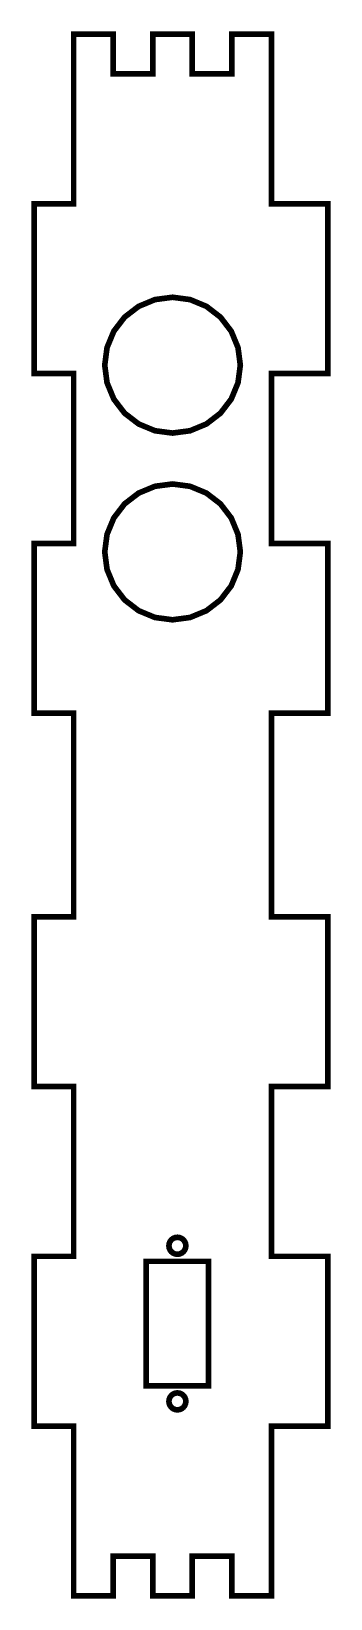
# Model space of a CAD drawing. Extents: x 0.4 to 2.5, y 0.4 to 11.3.
import ezdxf

# ---------------------------------------------------------------- set-up
doc = ezdxf.new("R2010")
doc.units = 0
doc.layers.get('0').update_dxf_attribs({"linetype": 'CONTINUOUS'})

msp = doc.modelspace()

# ---------------------------------------------------------------- linework, layer by layer
at = {"color": 5, "const_width": 0.03937}
msp.add_lwpolyline([(0.393718, 8.91075), (0.669271, 8.91075), (0.669271, 7.72965), (0.393718, 7.72965), (0.393718, 6.54856), (0.669271, 6.54856), (0.669271, 5.13124), (0.393718, 5.13124), (0.393718, 3.95014), (0.669271, 3.95014), (0.669271, 2.76904), (0.393718, 2.76904), (0.393718, 1.58794), (0.669271, 1.58794), (0.669271, 0.406847), (0.944879, 0.406847), (0.944879, 0.6824), (1.22049, 0.6824), (1.22049, 0.406847), (1.49604, 0.406847), (1.49604, 0.6824), (1.77165, 0.6824), (1.77165, 0.406847), (2.04725, 0.406847), (2.04725, 1.58794), (2.44092, 1.58794), (2.44092, 2.76904), (2.04725, 2.76904), (2.04725, 3.95014), (2.44092, 3.95014), (2.44092, 5.13124), (2.04725, 5.13124), (2.04725, 6.54856), (2.44092, 6.54856), (2.44092, 7.72965), (2.04725, 7.72965), (2.04725, 8.91075), (2.44092, 8.91075), (2.44092, 10.0918), (2.04725, 10.0918), (2.04725, 11.2729), (1.77165, 11.2729), (1.77165, 10.9974), (1.49604, 10.9974), (1.49604, 11.2729), (1.22049, 11.2729), (1.22049, 10.9974), (0.944879, 10.9974), (0.944879, 11.2729), (0.669271, 11.2729), (0.669271, 10.0918), (0.393718, 10.0918), (0.393718, 8.91075)], close=True, dxfattribs=at)
at = {"color": 1, "const_width": 0.03937}
for points in [[(1.48053, 8.51346), (1.35829, 8.4974), (1.236, 8.51346), (1.12207, 8.56065), (1.0242, 8.63574), (0.94911, 8.73361), (0.932835, 8.77294), (0.90191, 8.84754), (0.885851, 8.96983), (0.90191, 9.09207), (0.94911, 9.20606), (1.0242, 9.30388), (1.12207, 9.37896), (1.236, 9.42617), (1.35829, 9.44228), (1.48053, 9.42617), (1.59451, 9.37896), (1.69233, 9.30388), (1.76742, 9.20606), (1.81461, 9.09207), (1.83074, 8.96983), (1.81461, 8.84754), (1.78375, 8.77294), (1.76742, 8.73361), (1.69233, 8.63574), (1.59451, 8.56065), (1.48053, 8.51346)], [(1.236, 8.12696), (1.35829, 8.14307), (1.48053, 8.12696), (1.59451, 8.07975), (1.69233, 8.00467), (1.76742, 7.90685), (1.81461, 7.79286), (1.83074, 7.67062), (1.81461, 7.54833), (1.76742, 7.4344), (1.69233, 7.33653), (1.59451, 7.26144), (1.48053, 7.21425), (1.35829, 7.19819), (1.236, 7.21425), (1.12207, 7.26144), (1.0242, 7.33653), (0.94911, 7.4344), (0.90191, 7.54833), (0.885851, 7.67062), (0.90191, 7.79286), (0.94911, 7.90685), (1.0242, 8.00467), (1.12207, 8.07975), (1.236, 8.12696)], [(1.44917, 2.85781), (1.45117, 2.84256), (1.44917, 2.82726), (1.44325, 2.81299), (1.43386, 2.80078), (1.42165, 2.79139), (1.40739, 2.78549), (1.39208, 2.78347), (1.37684, 2.78549), (1.36258, 2.79139), (1.35037, 2.80078), (1.34098, 2.81299), (1.33507, 2.82726), (1.33306, 2.84256), (1.33507, 2.85781), (1.34098, 2.87207), (1.35037, 2.88428), (1.36258, 2.89367), (1.37684, 2.89958), (1.39208, 2.90158), (1.40739, 2.89958), (1.42165, 2.89367), (1.43386, 2.88428), (1.44325, 2.87207), (1.44917, 2.85781)], [(1.17556, 2.73426), (1.60867, 2.73426), (1.60867, 1.86811), (1.17556, 1.86811), (1.17556, 2.73426)], [(1.36258, 1.70871), (1.35037, 1.7181), (1.34098, 1.73031), (1.33507, 1.74457), (1.33306, 1.75987), (1.33507, 1.77512), (1.34098, 1.78939), (1.35037, 1.8016), (1.36258, 1.81099), (1.37684, 1.81689), (1.39208, 1.8189), (1.40739, 1.81689), (1.42165, 1.81099), (1.43386, 1.8016), (1.44325, 1.78939), (1.44917, 1.77512), (1.45117, 1.75987), (1.44917, 1.74457), (1.44325, 1.73031), (1.43386, 1.7181), (1.42165, 1.70871), (1.40739, 1.70281), (1.39208, 1.70079), (1.37684, 1.70281), (1.36258, 1.70871)]]:
    msp.add_lwpolyline(points, close=True, dxfattribs=at)

doc.saveas('drawing.dxf')
